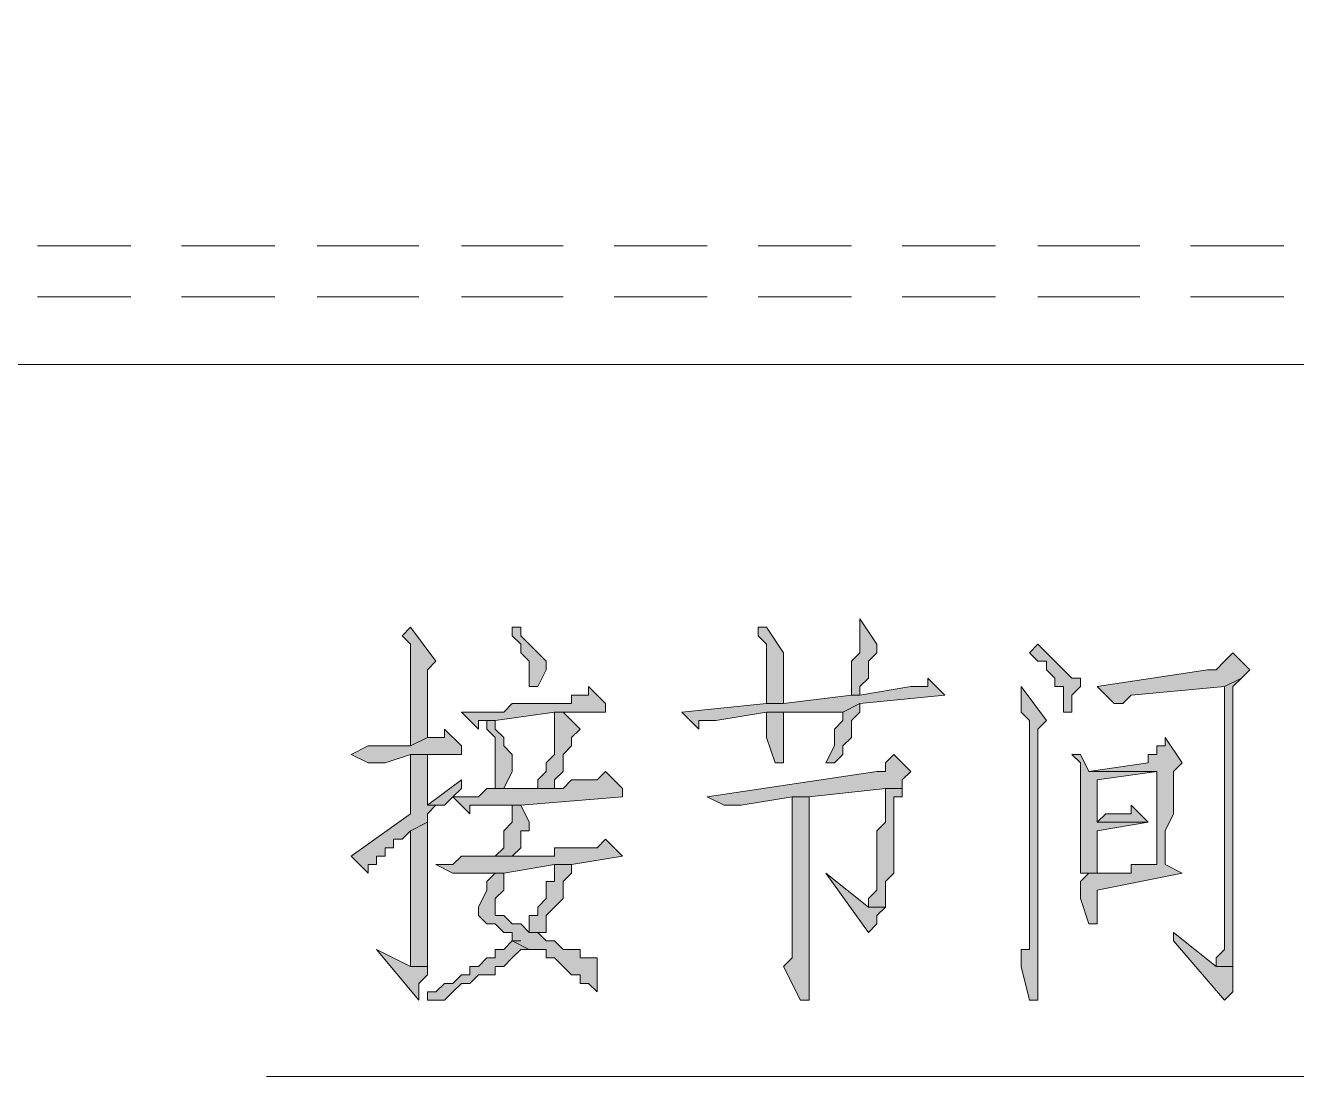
# Model space of a CAD drawing. Header units: millimetres. Extents: x 6 to 291, y 4 to 206.
# Drawn here: x 158.18 to 164.53, y 151.68 to 156.93 of the extents above; entities that cross this region are included whole.
import ezdxf

# ---------------------------------------------------------------- set-up
doc = ezdxf.new("R2010")
doc.units = ezdxf.units.MM
doc.layers.add('C00-00-00', color=7, linetype='Continuous')

msp = doc.modelspace()

# ---------------------------------------------------------------- hatches: boundary and pattern name
at = {"layer": 'C00-00-00'}
h = msp.add_hatch(color=256, dxfattribs=at)
h.dxf.hatch_style = 2
h.paths.add_polyline_path([(162.348327, 153.966337), (162.348327, 153.797004), (162.305994, 153.75467), (162.305994, 153.670004), (162.305994, 153.62767), (162.305994, 153.585337), (162.348327, 153.585337), (162.348327, 153.62767), (162.39066, 153.670004), (162.39066, 153.712337), (162.39066, 153.75467), (162.432994, 153.797004), (162.432994, 153.839337)])
h = msp.add_hatch(color=256, dxfattribs=at)
h.dxf.hatch_style = 2
h.paths.add_polyline_path([(160.104665, 153.924002), (160.062332, 153.881669), (160.104665, 153.839336), (160.104665, 153.797002), (160.104665, 153.331336), (160.189332, 153.373669), (160.189332, 153.670002), (160.189332, 153.712336), (160.231665, 153.754669)])
h = msp.add_hatch(color=256, dxfattribs=at)
h.dxf.hatch_style = 2
h.paths.add_polyline_path([(160.655003, 153.924002), (160.61267, 153.924002), (160.61267, 153.881669), (160.655003, 153.839336), (160.655003, 153.797002), (160.697337, 153.754669), (160.697337, 153.712336), (160.697337, 153.670002), (160.697337, 153.627669), (160.73967, 153.627669), (160.782003, 153.712336), (160.782003, 153.754669), (160.73967, 153.797002), (160.697337, 153.839336), (160.655003, 153.881669)])
h = msp.add_hatch(color=256, dxfattribs=at)
h.dxf.hatch_style = 2
h.paths.add_polyline_path([(161.882674, 153.924002), (161.84034, 153.924002), (161.84034, 153.881669), (161.882674, 153.839336), (161.882674, 153.797002), (161.882674, 153.543002), (161.96734, 153.543002), (161.96734, 153.754669), (161.96734, 153.797002)])
h = msp.add_hatch(color=256, dxfattribs=at)
h.dxf.hatch_style = 2
h.paths.add_polyline_path([(163.237339, 153.839334), (163.195006, 153.797001), (163.237339, 153.754667), (163.279672, 153.754667), (163.279672, 153.712334), (163.322006, 153.670001), (163.322006, 153.627667), (163.364339, 153.627667), (163.364339, 153.585334), (163.364339, 153.543001), (163.364339, 153.500667), (163.406672, 153.500667), (163.406672, 153.585334), (163.449006, 153.627667), (163.449006, 153.670001), (163.406672, 153.670001), (163.364339, 153.712334), (163.322006, 153.754667), (163.279672, 153.797001)])
h = msp.add_hatch(color=256, dxfattribs=at)
h.dxf.hatch_style = 2
h.paths.add_polyline_path([(164.211004, 153.797004), (164.168671, 153.75467), (164.126337, 153.712337), (164.084004, 153.712337), (163.533671, 153.62767), (163.618337, 153.543004), (163.660671, 153.543004), (163.703004, 153.585337), (164.168671, 153.62767), (164.253337, 153.670004), (164.295671, 153.712337)])
h = msp.add_hatch(color=256, dxfattribs=at)
h.dxf.hatch_style = 2
h.paths.add_polyline_path([(162.687001, 153.670001), (162.687001, 153.627667), (162.644668, 153.627667), (162.602335, 153.627667), (162.348335, 153.585334), (162.306001, 153.585334), (161.967335, 153.543001), (161.882668, 153.543001), (161.459335, 153.500667), (161.544001, 153.416001), (161.544001, 153.458334), (161.586335, 153.458334), (161.628668, 153.458334), (161.882668, 153.500667), (161.967335, 153.500667), (162.263668, 153.500667), (162.348335, 153.543001), (162.771668, 153.585334)])
h = msp.add_hatch(color=256, dxfattribs=at)
h.dxf.hatch_style = 2
h.paths.add_polyline_path([(164.25333, 153.670001), (164.168663, 153.627667), (164.168663, 152.315334), (164.12633, 152.273001), (164.12633, 152.230667), (164.210997, 152.230667), (164.210997, 153.204334), (164.210997, 153.246667), (164.210997, 153.627667)])
h = msp.add_hatch(color=256, dxfattribs=at)
h.dxf.hatch_style = 2
h.paths.add_polyline_path([(160.993661, 153.62767), (160.993661, 153.585337), (160.951328, 153.585337), (160.908995, 153.585337), (160.908995, 153.543004), (160.781995, 153.543004), (160.739661, 153.543004), (160.612661, 153.543004), (160.570328, 153.50067), (160.400995, 153.50067), (160.358661, 153.50067), (160.443328, 153.416004), (160.443328, 153.458337), (160.485661, 153.458337), (160.527995, 153.458337), (160.824328, 153.50067), (160.866661, 153.50067), (161.078328, 153.50067), (161.078328, 153.543004)])
h = msp.add_hatch(color=256, dxfattribs=at)
h.dxf.hatch_style = 2
h.paths.add_polyline_path([(163.152671, 153.62767), (163.152671, 153.585337), (163.152671, 153.543004), (163.152671, 153.50067), (163.195004, 153.458337), (163.195004, 152.61167), (163.195004, 152.569337), (163.195004, 152.315337), (163.152671, 152.315337), (163.152671, 152.273004), (163.152671, 152.23067), (163.195004, 152.061337), (163.237337, 152.061337), (163.237337, 152.10367), (163.237337, 153.416004), (163.279671, 153.458337)])
h = msp.add_hatch(color=256, dxfattribs=at)
h.dxf.hatch_style = 2
h.paths.add_polyline_path([(162.348327, 153.543002), (162.26366, 153.500669), (162.26366, 153.458335), (162.221327, 153.416002), (162.221327, 153.373669), (162.221327, 153.331335), (162.178994, 153.246669), (162.221327, 153.246669), (162.26366, 153.289002), (162.26366, 153.331335), (162.305994, 153.373669), (162.305994, 153.416002), (162.305994, 153.458335), (162.348327, 153.500669)])
h = msp.add_hatch(color=256, dxfattribs=at)
h.dxf.hatch_style = 2
h.paths.add_polyline_path([(160.527992, 153.458337), (160.485659, 153.458337), (160.485659, 153.416004), (160.527992, 153.37367), (160.527992, 153.331337), (160.527992, 153.289004), (160.527992, 153.11967), (160.570326, 153.11967), (160.612659, 153.204337), (160.612659, 153.24667), (160.612659, 153.289004), (160.570326, 153.331337), (160.570326, 153.37367), (160.527992, 153.416004)])
h = msp.add_hatch(color=256, dxfattribs=at)
h.dxf.hatch_style = 2
h.paths.add_polyline_path([(160.866667, 153.500668), (160.824333, 153.500668), (160.824333, 153.458334), (160.824333, 153.373668), (160.824333, 153.331334), (160.824333, 153.289001), (160.782, 153.246668), (160.782, 153.204334), (160.739667, 153.162001), (160.739667, 153.119668), (160.824333, 153.119668), (160.824333, 153.162001), (160.866667, 153.204334), (160.866667, 153.246668), (160.866667, 153.289001), (160.909, 153.331334), (160.909, 153.373668), (160.951333, 153.416001)])
h = msp.add_hatch(color=256, dxfattribs=at)
h.dxf.hatch_style = 2
h.paths.add_polyline_path([(161.967326, 153.500668), (161.88266, 153.500668), (161.88266, 153.458334), (161.88266, 153.416001), (161.88266, 153.373668), (161.924993, 153.246668), (161.967326, 153.246668), (161.967326, 153.289001)])
h = msp.add_hatch(color=256, dxfattribs=at)
h.dxf.hatch_style = 2
h.paths.add_polyline_path([(160.274003, 153.416003), (160.274003, 153.37367), (160.231669, 153.37367), (160.189336, 153.37367), (160.104669, 153.331336), (160.020003, 153.331336), (159.977669, 153.331336), (159.893003, 153.331336), (159.808336, 153.289003), (159.893003, 153.24667), (159.935336, 153.24667), (159.977669, 153.24667), (160.104669, 153.289003), (160.189336, 153.289003), (160.358669, 153.289003), (160.358669, 153.331336)])
h = msp.add_hatch(color=256, dxfattribs=at)
h.dxf.hatch_style = 2
h.paths.add_polyline_path([(163.872329, 153.373669), (163.872329, 153.331335), (163.829996, 153.331335), (163.829996, 153.289002), (163.787663, 153.289002), (163.787663, 153.246669), (163.491329, 153.204335), (163.829996, 153.204335), (163.829996, 152.738669), (163.787663, 152.738669), (163.702996, 152.738669), (163.702996, 152.696335), (163.533663, 152.696335), (163.448996, 152.696335), (163.491329, 152.696335), (163.448996, 152.654002), (163.448996, 152.611669), (163.448996, 152.569335), (163.491329, 152.442335), (163.533663, 152.442335), (163.533663, 152.484669), (163.533663, 152.611669), (163.956996, 152.696335), (163.872329, 152.738669), (163.872329, 152.908002), (163.914663, 152.992669), (163.914663, 153.204335), (163.956996, 153.246669)])
h = msp.add_hatch(color=256, dxfattribs=at)
h.dxf.hatch_style = 2
h.paths.add_polyline_path([(160.189334, 153.289004), (160.104667, 153.289004), (160.104667, 152.992671), (159.808334, 152.781004), (159.893001, 152.696337), (159.893001, 152.738671), (159.935334, 152.738671), (159.935334, 152.781004), (159.977667, 152.781004), (159.977667, 152.823337), (160.020001, 152.823337), (160.020001, 152.865671), (160.062334, 152.865671), (160.104667, 152.908004), (160.189334, 152.950337), (160.189334, 152.992671), (160.231667, 153.035004), (160.189334, 153.035004), (160.189334, 153.162004), (160.189334, 153.204337)])
h = msp.add_hatch(color=256, dxfattribs=at)
h.dxf.hatch_style = 2
h.paths.add_polyline_path([(162.517664, 153.289004), (162.475331, 153.246671), (162.475331, 153.204337), (162.432997, 153.204337), (161.586331, 153.077337), (161.670997, 153.035004), (161.713331, 153.035004), (161.755664, 153.035004), (162.009664, 153.077337), (162.094331, 153.077337), (162.475331, 153.119671), (162.559997, 153.119671), (162.559997, 153.162004), (162.602331, 153.204337)])
h = msp.add_hatch(color=256, dxfattribs=at)
h.dxf.hatch_style = 2
h.paths.add_polyline_path([(163.449003, 153.289004), (163.406669, 153.289004), (163.449003, 153.246671), (163.449003, 153.204337), (163.449003, 153.162004), (163.449003, 152.696337), (163.533669, 152.696337), (163.533669, 152.908004), (163.787669, 152.950337), (163.533669, 152.950337), (163.533669, 153.162004), (163.830003, 153.204337), (163.491336, 153.204337)])
h = msp.add_hatch(color=256, dxfattribs=at)
h.dxf.hatch_style = 2
h.paths.add_polyline_path([(161.07833, 153.204336), (161.035997, 153.162002), (160.993663, 153.162002), (160.908997, 153.162002), (160.866663, 153.119669), (160.69733, 153.119669), (160.654997, 153.119669), (160.485663, 153.119669), (160.44333, 153.077336), (160.31633, 153.077336), (160.400997, 152.992669), (160.400997, 153.035002), (160.44333, 153.035002), (160.612663, 153.035002), (160.654997, 153.035002), (161.162997, 153.077336), (161.162997, 153.119669)])
h = msp.add_hatch(color=256, dxfattribs=at)
h.dxf.hatch_style = 2
h.paths.add_polyline_path([(160.358671, 153.162001), (160.189338, 153.035001), (160.231671, 153.035001), (160.274004, 153.035001), (160.316338, 153.077334), (160.358671, 153.119668)])
h = msp.add_hatch(color=256, dxfattribs=at)
h.dxf.hatch_style = 2
h.paths.add_polyline_path([(162.094337, 153.077337), (162.009671, 153.077337), (162.009671, 152.99267), (162.009671, 152.315337), (162.009671, 152.273003), (161.967337, 152.23067), (162.052004, 152.061337), (162.094337, 152.061337)])
h = msp.add_hatch(color=256, dxfattribs=at)
h.dxf.hatch_style = 2
h.paths.add_polyline_path([(162.560006, 153.119671), (162.47534, 153.119671), (162.47534, 153.077338), (162.47534, 152.950338), (162.433006, 152.908004), (162.433006, 152.738671), (162.433006, 152.696338), (162.433006, 152.611671), (162.390673, 152.569338), (162.390673, 152.527004), (162.47534, 152.527004), (162.47534, 152.569338), (162.47534, 152.654004), (162.517673, 152.696338), (162.517673, 152.781004), (162.517673, 152.823338), (162.517673, 153.077338), (162.560006, 153.077338)])
h = msp.add_hatch(color=256, dxfattribs=at)
h.dxf.hatch_style = 2
h.paths.add_polyline_path([(160.612661, 153.035002), (160.44334, 153.035002), (160.485666, 153.035002)])
h = msp.add_hatch(color=256, dxfattribs=at)
h.dxf.hatch_style = 2
h.paths.add_polyline_path([(160.655003, 153.035002), (160.61267, 153.035002), (160.61267, 152.992669), (160.61267, 152.950336), (160.570337, 152.908002), (160.570337, 152.865669), (160.570337, 152.823336), (160.528003, 152.781002), (160.61267, 152.781002), (160.655003, 152.823336), (160.655003, 152.865669), (160.655003, 152.908002), (160.697337, 152.908002), (160.697337, 152.950336)])
h = msp.add_hatch(color=256, dxfattribs=at)
h.dxf.hatch_style = 2
h.paths.add_polyline_path([(163.702992, 153.035002), (163.702992, 152.992669), (163.660659, 152.992669), (163.575992, 152.992669), (163.533659, 152.950336), (163.787659, 152.950336)])
h = msp.add_hatch(color=256, dxfattribs=at)
h.dxf.hatch_style = 2
h.paths.add_polyline_path([(160.189334, 152.950338), (160.104667, 152.908004), (160.104667, 152.315338), (160.104667, 152.273004), (160.104667, 152.230671), (160.189334, 152.230671)])
h = msp.add_hatch(color=256, dxfattribs=at)
h.dxf.hatch_style = 2
h.paths.add_polyline_path([(161.07833, 152.865669), (161.035997, 152.823336), (160.82433, 152.823336), (160.82433, 152.781002), (160.612663, 152.781002), (160.527997, 152.781002), (160.400997, 152.781002), (160.358663, 152.781002), (160.31633, 152.738669), (160.231663, 152.738669), (160.31633, 152.696336), (160.400997, 152.696336), (160.57033, 152.696336), (160.82433, 152.738669), (160.908997, 152.738669), (161.162997, 152.781002)])
h = msp.add_hatch(color=256, dxfattribs=at)
h.dxf.hatch_style = 2
h.paths.add_polyline_path([(160.570335, 152.696336), (160.528001, 152.696336), (160.485668, 152.654003), (160.485668, 152.611669), (160.443335, 152.527003), (160.443335, 152.484669), (160.485668, 152.442336), (160.528001, 152.442336), (160.570335, 152.400003), (160.612668, 152.400003), (160.612668, 152.357669), (160.655001, 152.357669), (160.612668, 152.357669), (160.697335, 152.315336), (160.739668, 152.315336), (160.782001, 152.315336), (160.782001, 152.273003), (160.824335, 152.273003), (160.866668, 152.230669), (160.909001, 152.188336), (160.951335, 152.188336), (160.951335, 152.146003), (160.993668, 152.146003), (161.036001, 152.103669), (161.036001, 152.146003), (161.036001, 152.188336), (161.036001, 152.230669), (161.036001, 152.273003), (160.993668, 152.273003), (160.951335, 152.273003), (160.951335, 152.315336), (160.909001, 152.315336), (160.866668, 152.315336), (160.824335, 152.357669), (160.782001, 152.357669), (160.739668, 152.400003), (160.782001, 152.400003), (160.697335, 152.400003), (160.655001, 152.442336), (160.612668, 152.442336), (160.570335, 152.484669), (160.528001, 152.484669), (160.528001, 152.569336), (160.570335, 152.611669), (160.570335, 152.654003)])
h = msp.add_hatch(color=256, dxfattribs=at)
h.dxf.hatch_style = 2
h.paths.add_polyline_path([(160.908993, 152.73867), (160.824326, 152.73867), (160.824326, 152.696337), (160.824326, 152.654004), (160.781993, 152.654004), (160.781993, 152.61167), (160.781993, 152.569337), (160.73966, 152.527004), (160.73966, 152.48467), (160.697326, 152.48467), (160.697326, 152.442337), (160.697326, 152.400004), (160.781993, 152.400004), (160.781993, 152.442337), (160.781993, 152.48467), (160.824326, 152.527004), (160.86666, 152.569337), (160.86666, 152.61167), (160.86666, 152.654004), (160.908993, 152.696337)])
h = msp.add_hatch(color=256, dxfattribs=at)
h.dxf.hatch_style = 2
h.paths.add_polyline_path([(162.179006, 152.696336), (162.390672, 152.400003), (162.433006, 152.442336), (162.433006, 152.484669), (162.475339, 152.527003), (162.390672, 152.527003)])
h = msp.add_hatch(color=256, dxfattribs=at)
h.dxf.hatch_style = 2
h.paths.add_polyline_path([(163.914672, 152.400004), (163.914672, 152.35767), (164.168672, 152.061337), (164.211005, 152.10367), (164.211005, 152.146004), (164.211005, 152.188337), (164.211005, 152.23067), (164.126339, 152.23067)])
h = msp.add_hatch(color=256, dxfattribs=at)
h.dxf.hatch_style = 2
h.paths.add_polyline_path([(159.935328, 152.315335), (160.146995, 152.061335), (160.146995, 152.103669), (160.146995, 152.146002), (160.189328, 152.188335), (160.189328, 152.230669), (160.104661, 152.230669)])
h = msp.add_hatch(color=256, dxfattribs=at)
h.dxf.hatch_style = 2
h.paths.add_polyline_path([(160.612661, 152.35767), (160.570328, 152.315336), (160.527994, 152.315336), (160.527994, 152.273003), (160.485661, 152.273003), (160.443328, 152.23067), (160.400994, 152.23067), (160.400994, 152.188336), (160.358661, 152.188336), (160.316328, 152.146003), (160.273994, 152.146003), (160.231661, 152.10367), (160.189328, 152.10367), (160.189328, 152.061336), (160.273994, 152.061336), (160.316328, 152.10367), (160.358661, 152.146003), (160.400994, 152.146003), (160.443328, 152.188336), (160.485661, 152.188336), (160.527994, 152.188336), (160.527994, 152.23067), (160.570328, 152.23067), (160.612661, 152.273003), (160.654994, 152.315336), (160.697328, 152.315336)])

# ---------------------------------------------------------------- linework, layer by layer
at = {"layer": 'C00-00-00', "lineweight": 5}
for points in [[(173.481998, 156.929669), (169.75666, 151.680337), (159.385006, 151.680337)], [(158.242004, 155.829002), (158.707674, 155.829002)], [(158.961663, 155.829002), (159.427333, 155.829002)], [(159.638996, 155.829002), (160.147008, 155.829002)], [(160.358671, 155.829002), (160.866667, 155.829002)], [(161.120672, 155.829002), (161.586326, 155.829002)], [(161.840331, 155.829002), (162.306001, 155.829002)], [(162.560006, 155.829002), (163.02566, 155.829002)], [(163.237339, 155.829002), (163.745335, 155.829002)], [(163.99934, 155.829002), (164.464994, 155.829002)], [(158.242004, 155.575004), (158.707674, 155.575004)], [(158.961663, 155.575004), (159.427333, 155.575004)], [(159.638996, 155.575004), (160.147008, 155.575004)], [(160.358671, 155.575004), (160.866667, 155.575004)], [(161.120672, 155.575004), (161.586326, 155.575004)], [(161.840331, 155.575004), (162.306001, 155.575004)], [(162.560006, 155.575004), (163.02566, 155.575004)], [(163.237339, 155.575004), (163.745335, 155.575004)], [(163.99934, 155.575004), (164.464994, 155.575004)], [(89.408003, 155.236338), (183.938337, 155.236338)]]:
    msp.add_lwpolyline(points, dxfattribs=at)
at = {"layer": 'C00-00-00', "lineweight": 13}
for points in [[(162.348327, 153.966337), (162.348327, 153.797004), (162.305994, 153.75467), (162.305994, 153.670004), (162.305994, 153.62767), (162.305994, 153.585337), (162.348327, 153.585337), (162.348327, 153.62767), (162.39066, 153.670004), (162.39066, 153.712337), (162.39066, 153.75467), (162.432994, 153.797004), (162.432994, 153.839337)], [(160.104665, 153.924002), (160.062332, 153.881669), (160.104665, 153.839336), (160.104665, 153.797002), (160.104665, 153.331336), (160.189332, 153.373669), (160.189332, 153.670002), (160.189332, 153.712336), (160.231665, 153.754669)], [(160.655003, 153.924002), (160.61267, 153.924002), (160.61267, 153.881669), (160.655003, 153.839336), (160.655003, 153.797002), (160.697337, 153.754669), (160.697337, 153.712336), (160.697337, 153.670002), (160.697337, 153.627669), (160.73967, 153.627669), (160.782003, 153.712336), (160.782003, 153.754669), (160.73967, 153.797002), (160.697337, 153.839336), (160.655003, 153.881669)], [(161.882674, 153.924002), (161.84034, 153.924002), (161.84034, 153.881669), (161.882674, 153.839336), (161.882674, 153.797002), (161.882674, 153.543002), (161.96734, 153.543002), (161.96734, 153.754669), (161.96734, 153.797002)], [(163.237339, 153.839334), (163.195006, 153.797001), (163.237339, 153.754667), (163.279672, 153.754667), (163.279672, 153.712334), (163.322006, 153.670001), (163.322006, 153.627667), (163.364339, 153.627667), (163.364339, 153.585334), (163.364339, 153.543001), (163.364339, 153.500667), (163.406672, 153.500667), (163.406672, 153.585334), (163.449006, 153.627667), (163.449006, 153.670001), (163.406672, 153.670001), (163.364339, 153.712334), (163.322006, 153.754667), (163.279672, 153.797001)], [(164.211004, 153.797004), (164.168671, 153.75467), (164.126337, 153.712337), (164.084004, 153.712337), (163.533671, 153.62767), (163.618337, 153.543004), (163.660671, 153.543004), (163.703004, 153.585337), (164.168671, 153.62767), (164.253337, 153.670004), (164.295671, 153.712337)], [(162.687001, 153.670001), (162.687001, 153.627667), (162.644668, 153.627667), (162.602335, 153.627667), (162.348335, 153.585334), (162.306001, 153.585334), (161.967335, 153.543001), (161.882668, 153.543001), (161.459335, 153.500667), (161.544001, 153.416001), (161.544001, 153.458334), (161.586335, 153.458334), (161.628668, 153.458334), (161.882668, 153.500667), (161.967335, 153.500667), (162.263668, 153.500667), (162.348335, 153.543001), (162.771668, 153.585334)], [(164.25333, 153.670001), (164.168663, 153.627667), (164.168663, 152.315334), (164.12633, 152.273001), (164.12633, 152.230667), (164.210997, 152.230667), (164.210997, 153.204334), (164.210997, 153.246667), (164.210997, 153.627667)], [(160.993661, 153.62767), (160.993661, 153.585337), (160.951328, 153.585337), (160.908995, 153.585337), (160.908995, 153.543004), (160.781995, 153.543004), (160.739661, 153.543004), (160.612661, 153.543004), (160.570328, 153.50067), (160.400995, 153.50067), (160.358661, 153.50067), (160.443328, 153.416004), (160.443328, 153.458337), (160.485661, 153.458337), (160.527995, 153.458337), (160.824328, 153.50067), (160.866661, 153.50067), (161.078328, 153.50067), (161.078328, 153.543004)], [(163.152671, 153.62767), (163.152671, 153.585337), (163.152671, 153.543004), (163.152671, 153.50067), (163.195004, 153.458337), (163.195004, 152.61167), (163.195004, 152.569337), (163.195004, 152.315337), (163.152671, 152.315337), (163.152671, 152.273004), (163.152671, 152.23067), (163.195004, 152.061337), (163.237337, 152.061337), (163.237337, 152.10367), (163.237337, 153.416004), (163.279671, 153.458337)], [(162.348327, 153.543002), (162.26366, 153.500669), (162.26366, 153.458335), (162.221327, 153.416002), (162.221327, 153.373669), (162.221327, 153.331335), (162.178994, 153.246669), (162.221327, 153.246669), (162.26366, 153.289002), (162.26366, 153.331335), (162.305994, 153.373669), (162.305994, 153.416002), (162.305994, 153.458335), (162.348327, 153.500669)], [(160.527992, 153.458337), (160.485659, 153.458337), (160.485659, 153.416004), (160.527992, 153.37367), (160.527992, 153.331337), (160.527992, 153.289004), (160.527992, 153.11967), (160.570326, 153.11967), (160.612659, 153.204337), (160.612659, 153.24667), (160.612659, 153.289004), (160.570326, 153.331337), (160.570326, 153.37367), (160.527992, 153.416004)], [(160.866667, 153.500668), (160.824333, 153.500668), (160.824333, 153.458334), (160.824333, 153.373668), (160.824333, 153.331334), (160.824333, 153.289001), (160.782, 153.246668), (160.782, 153.204334), (160.739667, 153.162001), (160.739667, 153.119668), (160.824333, 153.119668), (160.824333, 153.162001), (160.866667, 153.204334), (160.866667, 153.246668), (160.866667, 153.289001), (160.909, 153.331334), (160.909, 153.373668), (160.951333, 153.416001)], [(161.967326, 153.500668), (161.88266, 153.500668), (161.88266, 153.458334), (161.88266, 153.416001), (161.88266, 153.373668), (161.924993, 153.246668), (161.967326, 153.246668), (161.967326, 153.289001)], [(160.274003, 153.416003), (160.274003, 153.37367), (160.231669, 153.37367), (160.189336, 153.37367), (160.104669, 153.331336), (160.020003, 153.331336), (159.977669, 153.331336), (159.893003, 153.331336), (159.808336, 153.289003), (159.893003, 153.24667), (159.935336, 153.24667), (159.977669, 153.24667), (160.104669, 153.289003), (160.189336, 153.289003), (160.358669, 153.289003), (160.358669, 153.331336)], [(163.872329, 153.373669), (163.872329, 153.331335), (163.829996, 153.331335), (163.829996, 153.289002), (163.787663, 153.289002), (163.787663, 153.246669), (163.491329, 153.204335), (163.829996, 153.204335), (163.829996, 152.738669), (163.787663, 152.738669), (163.702996, 152.738669), (163.702996, 152.696335), (163.533663, 152.696335), (163.448996, 152.696335), (163.491329, 152.696335), (163.448996, 152.654002), (163.448996, 152.611669), (163.448996, 152.569335), (163.491329, 152.442335), (163.533663, 152.442335), (163.533663, 152.484669), (163.533663, 152.611669), (163.956996, 152.696335), (163.872329, 152.738669), (163.872329, 152.908002), (163.914663, 152.992669), (163.914663, 153.204335), (163.956996, 153.246669)], [(160.189334, 153.289004), (160.104667, 153.289004), (160.104667, 152.992671), (159.808334, 152.781004), (159.893001, 152.696337), (159.893001, 152.738671), (159.935334, 152.738671), (159.935334, 152.781004), (159.977667, 152.781004), (159.977667, 152.823337), (160.020001, 152.823337), (160.020001, 152.865671), (160.062334, 152.865671), (160.104667, 152.908004), (160.189334, 152.950337), (160.189334, 152.992671), (160.231667, 153.035004), (160.189334, 153.035004), (160.189334, 153.162004), (160.189334, 153.204337)], [(162.517664, 153.289004), (162.475331, 153.246671), (162.475331, 153.204337), (162.432997, 153.204337), (161.586331, 153.077337), (161.670997, 153.035004), (161.713331, 153.035004), (161.755664, 153.035004), (162.009664, 153.077337), (162.094331, 153.077337), (162.475331, 153.119671), (162.559997, 153.119671), (162.559997, 153.162004), (162.602331, 153.204337)], [(163.449003, 153.289004), (163.406669, 153.289004), (163.449003, 153.246671), (163.449003, 153.204337), (163.449003, 153.162004), (163.449003, 152.696337), (163.533669, 152.696337), (163.533669, 152.908004), (163.787669, 152.950337), (163.533669, 152.950337), (163.533669, 153.162004), (163.830003, 153.204337), (163.491336, 153.204337)], [(161.07833, 153.204336), (161.035997, 153.162002), (160.993663, 153.162002), (160.908997, 153.162002), (160.866663, 153.119669), (160.69733, 153.119669), (160.654997, 153.119669), (160.485663, 153.119669), (160.44333, 153.077336), (160.31633, 153.077336), (160.400997, 152.992669), (160.400997, 153.035002), (160.44333, 153.035002), (160.612663, 153.035002), (160.654997, 153.035002), (161.162997, 153.077336), (161.162997, 153.119669)], [(160.358671, 153.162001), (160.189338, 153.035001), (160.231671, 153.035001), (160.274004, 153.035001), (160.316338, 153.077334), (160.358671, 153.119668)], [(162.094337, 153.077337), (162.009671, 153.077337), (162.009671, 152.99267), (162.009671, 152.315337), (162.009671, 152.273003), (161.967337, 152.23067), (162.052004, 152.061337), (162.094337, 152.061337)], [(162.560006, 153.119671), (162.47534, 153.119671), (162.47534, 153.077338), (162.47534, 152.950338), (162.433006, 152.908004), (162.433006, 152.738671), (162.433006, 152.696338), (162.433006, 152.611671), (162.390673, 152.569338), (162.390673, 152.527004), (162.47534, 152.527004), (162.47534, 152.569338), (162.47534, 152.654004), (162.517673, 152.696338), (162.517673, 152.781004), (162.517673, 152.823338), (162.517673, 153.077338), (162.560006, 153.077338)], [(160.612661, 153.035002), (160.44334, 153.035002), (160.485666, 153.035002)], [(160.655003, 153.035002), (160.61267, 153.035002), (160.61267, 152.992669), (160.61267, 152.950336), (160.570337, 152.908002), (160.570337, 152.865669), (160.570337, 152.823336), (160.528003, 152.781002), (160.61267, 152.781002), (160.655003, 152.823336), (160.655003, 152.865669), (160.655003, 152.908002), (160.697337, 152.908002), (160.697337, 152.950336)], [(163.702992, 153.035002), (163.702992, 152.992669), (163.660659, 152.992669), (163.575992, 152.992669), (163.533659, 152.950336), (163.787659, 152.950336)], [(160.189334, 152.950338), (160.104667, 152.908004), (160.104667, 152.315338), (160.104667, 152.273004), (160.104667, 152.230671), (160.189334, 152.230671)], [(161.07833, 152.865669), (161.035997, 152.823336), (160.82433, 152.823336), (160.82433, 152.781002), (160.612663, 152.781002), (160.527997, 152.781002), (160.400997, 152.781002), (160.358663, 152.781002), (160.31633, 152.738669), (160.231663, 152.738669), (160.31633, 152.696336), (160.400997, 152.696336), (160.57033, 152.696336), (160.82433, 152.738669), (160.908997, 152.738669), (161.162997, 152.781002)], [(160.570335, 152.696336), (160.528001, 152.696336), (160.485668, 152.654003), (160.485668, 152.611669), (160.443335, 152.527003), (160.443335, 152.484669), (160.485668, 152.442336), (160.528001, 152.442336), (160.570335, 152.400003), (160.612668, 152.400003), (160.612668, 152.357669), (160.655001, 152.357669), (160.612668, 152.357669), (160.697335, 152.315336), (160.739668, 152.315336), (160.782001, 152.315336), (160.782001, 152.273003), (160.824335, 152.273003), (160.866668, 152.230669), (160.909001, 152.188336), (160.951335, 152.188336), (160.951335, 152.146003), (160.993668, 152.146003), (161.036001, 152.103669), (161.036001, 152.146003), (161.036001, 152.188336), (161.036001, 152.230669), (161.036001, 152.273003), (160.993668, 152.273003), (160.951335, 152.273003), (160.951335, 152.315336), (160.909001, 152.315336), (160.866668, 152.315336), (160.824335, 152.357669), (160.782001, 152.357669), (160.739668, 152.400003), (160.782001, 152.400003), (160.697335, 152.400003), (160.655001, 152.442336), (160.612668, 152.442336), (160.570335, 152.484669), (160.528001, 152.484669), (160.528001, 152.569336), (160.570335, 152.611669), (160.570335, 152.654003)], [(160.908993, 152.73867), (160.824326, 152.73867), (160.824326, 152.696337), (160.824326, 152.654004), (160.781993, 152.654004), (160.781993, 152.61167), (160.781993, 152.569337), (160.73966, 152.527004), (160.73966, 152.48467), (160.697326, 152.48467), (160.697326, 152.442337), (160.697326, 152.400004), (160.781993, 152.400004), (160.781993, 152.442337), (160.781993, 152.48467), (160.824326, 152.527004), (160.86666, 152.569337), (160.86666, 152.61167), (160.86666, 152.654004), (160.908993, 152.696337)], [(162.179006, 152.696336), (162.390672, 152.400003), (162.433006, 152.442336), (162.433006, 152.484669), (162.475339, 152.527003), (162.390672, 152.527003)], [(163.914672, 152.400004), (163.914672, 152.35767), (164.168672, 152.061337), (164.211005, 152.10367), (164.211005, 152.146004), (164.211005, 152.188337), (164.211005, 152.23067), (164.126339, 152.23067)], [(159.935328, 152.315335), (160.146995, 152.061335), (160.146995, 152.103669), (160.146995, 152.146002), (160.189328, 152.188335), (160.189328, 152.230669), (160.104661, 152.230669)], [(160.612661, 152.35767), (160.570328, 152.315336), (160.527994, 152.315336), (160.527994, 152.273003), (160.485661, 152.273003), (160.443328, 152.23067), (160.400994, 152.23067), (160.400994, 152.188336), (160.358661, 152.188336), (160.316328, 152.146003), (160.273994, 152.146003), (160.231661, 152.10367), (160.189328, 152.10367), (160.189328, 152.061336), (160.273994, 152.061336), (160.316328, 152.10367), (160.358661, 152.146003), (160.400994, 152.146003), (160.443328, 152.188336), (160.485661, 152.188336), (160.527994, 152.188336), (160.527994, 152.23067), (160.570328, 152.23067), (160.612661, 152.273003), (160.654994, 152.315336), (160.697328, 152.315336)]]:
    msp.add_lwpolyline(points, close=True, dxfattribs=at)

doc.saveas('drawing.dxf')
